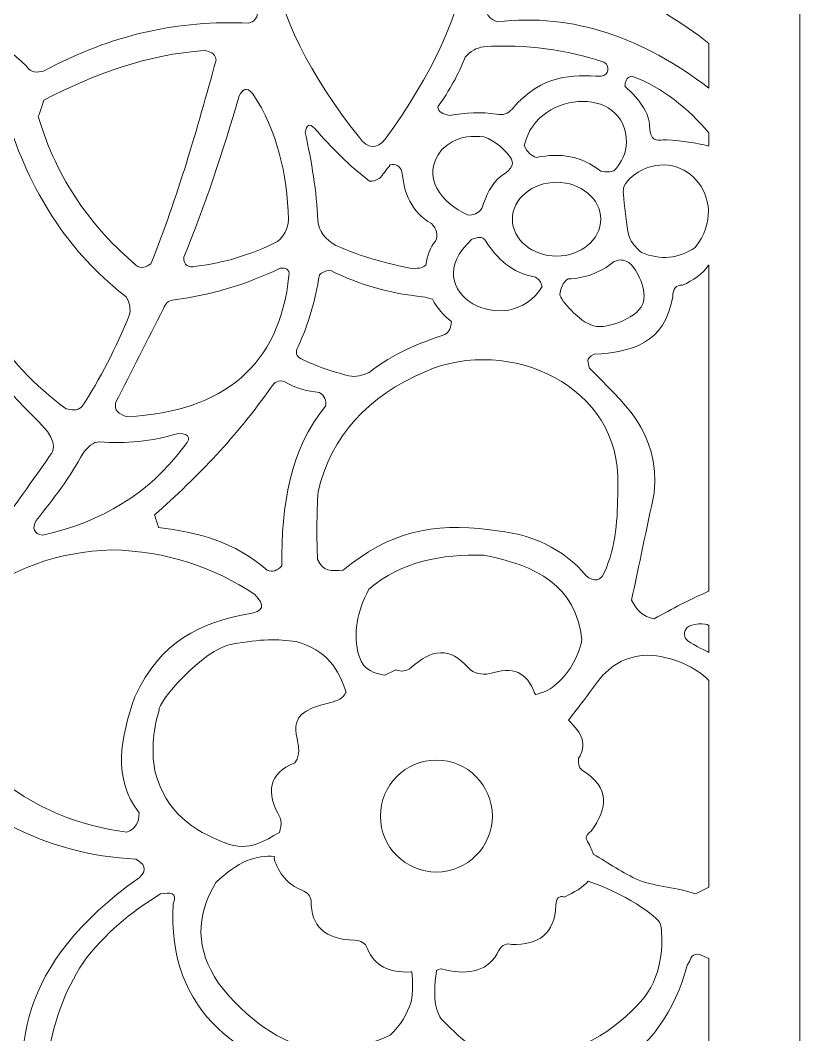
# Model space of a CAD drawing. Header units: centimetres. Extents: x -9.3 to 5, y 1.2 to 13.9.
# Drawn here: x 1.871 to 4.963, y 6.947 to 10.972 of the extents above; entities that cross this region are included whole.
import ezdxf

# ---------------------------------------------------------------- set-up
doc = ezdxf.new("R2010")
doc.units = ezdxf.units.CM
doc.header["$MEASUREMENT"] = 0
doc.layers.add('layer 1', color=7, linetype='Continuous')

msp = doc.modelspace()

# ---------------------------------------------------------------- linework, layer by layer
at = {"layer": 'layer 1', "color": 250, "lineweight": 9}
for points, knots in [([(-1.87521, 13.9212), (-1.87521, 13.9212), (4.96288, 13.9212), (4.96288, 13.9212), (4.96288, 13.9212), (4.96288, 13.9212), (4.96288, 1.18342), (4.96288, 1.18342), (4.96288, 1.18342), (4.96288, 1.18342), (-1.87521, 1.18342), (-1.87521, 1.18342), (-1.87521, 1.18342), (-1.87521, 1.18342), (-1.87521, 13.9212), (-1.87521, 13.9212)], [0, 0, 0, 0, 0.2, 0.2, 0.2, 0.2, 0.4, 0.4, 0.4, 0.4, 0.6, 0.6, 0.6, 0.6, 1, 1, 1, 1]), ([(3.00515, 11.826), (3.01959, 11.8405), (3.03563, 11.85286), (3.06299, 11.85014), (3.06299, 11.85014), (3.0994, 11.83186), (3.13686, 11.81525), (3.18189, 11.8099), (3.18189, 11.8099), (3.18993, 11.79703), (3.19796, 11.78416), (3.20599, 11.77128), (3.20599, 11.77128), (3.22152, 11.60656), (3.23705, 11.44184), (3.25258, 11.27711), (3.25258, 11.27711), (3.27559, 11.24867), (3.30077, 11.24813), (3.3281, 11.2755), (3.3281, 11.2755), (3.31578, 11.45524), (3.30346, 11.63498), (3.29115, 11.81473), (3.29115, 11.81473), (3.28096, 11.84208), (3.28578, 11.86301), (3.30561, 11.87751), (3.30561, 11.87751), (3.33935, 11.89843), (3.32862, 11.89145), (3.35381, 11.92097), (3.35381, 11.92097), (3.36611, 11.92956), (3.37842, 11.92955), (3.39076, 11.92097), (3.39076, 11.92097), (3.79568, 11.45683), (3.68295, 11.00747), (3.31865, 10.49963), (3.31865, 10.49963), (3.28436, 10.45886), (3.25007, 10.46102), (3.21581, 10.50606), (3.21581, 10.50606), (2.81993, 11.00613), (2.74973, 11.44613), (3.00515, 11.826)], [0, 0, 0, 0, 0.0769231, 0.0769231, 0.0769231, 0.0769231, 0.1538462, 0.1538462, 0.1538462, 0.1538462, 0.2307692, 0.2307692, 0.2307692, 0.2307692, 0.3076923, 0.3076923, 0.3076923, 0.3076923, 0.3846154, 0.3846154, 0.3846154, 0.3846154, 0.4615385, 0.4615385, 0.4615385, 0.4615385, 0.5384615, 0.5384615, 0.5384615, 0.5384615, 0.6153846, 0.6153846, 0.6153846, 0.6153846, 0.6923077, 0.6923077, 0.6923077, 0.6923077, 0.7692308, 0.7692308, 0.7692308, 0.7692308, 0.8461538, 0.8461538, 0.8461538, 0.8461538, 1, 1, 1, 1]), ([(2.71177, 11.58455), (2.74496, 11.59422), (2.76317, 11.58456), (2.7664, 11.55557), (2.7664, 11.55557), (2.71498, 11.37203), (2.72567, 11.18652), (2.81139, 10.99863), (2.81139, 10.99863), (2.81031, 10.97931), (2.79852, 10.96644), (2.77604, 10.96), (2.77604, 10.96), (2.50297, 10.97363), (2.23186, 10.91528), (1.96304, 10.77006), (1.96304, 10.77006), (1.93734, 10.76358), (1.9127, 10.7614), (1.89556, 10.78937), (1.89556, 10.78937), (1.67121, 11.00565), (1.39482, 11.08517), (1.10183, 11.12097), (1.10183, 11.12097), (1.08251, 11.12847), (1.06643, 11.13919), (1.07291, 11.17248), (1.07291, 11.17248), (1.11415, 11.2095), (1.15539, 11.24652), (1.19663, 11.28354), (1.19663, 11.28354), (1.21806, 11.29272), (1.23844, 11.29814), (1.25125, 11.2771), (1.25125, 11.2771), (1.33825, 11.18238), (1.47419, 11.13368), (1.68618, 11.14942), (1.68618, 11.14942), (1.90531, 11.1657), (2.33109, 11.19201), (2.71177, 11.58455)], [0, 0, 0, 0, 0.0833333, 0.0833333, 0.0833333, 0.0833333, 0.1666667, 0.1666667, 0.1666667, 0.1666667, 0.25, 0.25, 0.25, 0.25, 0.3333333, 0.3333333, 0.3333333, 0.3333333, 0.4166667, 0.4166667, 0.4166667, 0.4166667, 0.5, 0.5, 0.5, 0.5, 0.5833333, 0.5833333, 0.5833333, 0.5833333, 0.6666667, 0.6666667, 0.6666667, 0.6666667, 0.75, 0.75, 0.75, 0.75, 0.8333333, 0.8333333, 0.8333333, 0.8333333, 1, 1, 1, 1]), ([(3.77221, 11.20306), (3.78453, 11.22451), (3.79898, 11.23524), (3.81559, 11.23525), (3.81559, 11.23525), (4.12481, 11.1655), (4.38854, 11.04843), (4.6029, 10.87984), (4.6029, 10.87984), (4.6029, 10.87984), (4.6029, 10.70255), (4.6029, 10.70255), (4.6029, 10.70255), (4.34343, 10.89899), (4.06636, 11.00245), (3.76257, 10.96482), (3.76257, 10.96482), (3.74184, 10.97681), (3.71769, 10.98532), (3.71919, 11.01955), (3.71919, 11.01955), (3.74761, 11.07802), (3.76099, 11.14027), (3.77221, 11.20306)], [0, 0, 0, 0, 0.1428571, 0.1428571, 0.1428571, 0.1428571, 0.2857143, 0.2857143, 0.2857143, 0.2857143, 0.4285714, 0.4285714, 0.4285714, 0.4285714, 0.5714286, 0.5714286, 0.5714286, 0.5714286, 0.7142857, 0.7142857, 0.7142857, 0.7142857, 1, 1, 1, 1]), ([(3.63564, 10.82478), (3.65653, 10.84839), (3.68063, 10.86233), (3.70795, 10.86663), (3.70795, 10.86663), (3.87979, 10.87815), (4.03764, 10.85399), (4.18595, 10.80546), (4.18595, 10.80546), (4.21271, 10.78898), (4.20549, 10.75249), (4.1747, 10.74993), (4.1747, 10.74993), (4.05986, 10.75232), (3.94558, 10.76388), (3.82202, 10.61955), (3.82202, 10.61955), (3.80648, 10.60076), (3.78558, 10.59378), (3.75937, 10.59862), (3.75937, 10.59862), (3.70096, 10.60944), (3.63783, 10.60448), (3.57299, 10.59379), (3.57299, 10.59379), (3.54722, 10.5992), (3.52723, 10.60799), (3.52719, 10.6284), (3.52719, 10.6284), (3.57315, 10.69169), (3.60901, 10.75723), (3.63564, 10.82478)], [0, 0, 0, 0, 0.1111111, 0.1111111, 0.1111111, 0.1111111, 0.2222222, 0.2222222, 0.2222222, 0.2222222, 0.3333333, 0.3333333, 0.3333333, 0.3333333, 0.4444444, 0.4444444, 0.4444444, 0.4444444, 0.5555556, 0.5555556, 0.5555556, 0.5555556, 0.6666667, 0.6666667, 0.6666667, 0.6666667, 0.7777778, 0.7777778, 0.7777778, 0.7777778, 1, 1, 1, 1]), ([(1.94215, 10.58977), (1.94965, 10.61122), (1.95715, 10.63269), (1.96465, 10.65415), (1.96465, 10.65415), (2.16686, 10.76169), (2.37726, 10.83472), (2.60091, 10.85214), (2.60091, 10.85214), (2.6219, 10.84678), (2.64398, 10.84292), (2.64751, 10.81351), (2.64751, 10.81351), (2.57234, 10.53939), (2.49412, 10.26663), (2.38882, 10.00545), (2.38882, 10.00545), (2.37061, 9.99253), (2.35186, 9.98339), (2.32937, 10.00062), (2.32937, 10.00062), (2.15563, 10.1484), (2.01732, 10.33472), (1.94215, 10.58977)], [0, 0, 0, 0, 0.1428571, 0.1428571, 0.1428571, 0.1428571, 0.2857143, 0.2857143, 0.2857143, 0.2857143, 0.4285714, 0.4285714, 0.4285714, 0.4285714, 0.5714286, 0.5714286, 0.5714286, 0.5714286, 0.7142857, 0.7142857, 0.7142857, 0.7142857, 1, 1, 1, 1]), ([(4.2695, 10.70888), (4.27055, 10.72821), (4.27426, 10.74567), (4.29682, 10.74993), (4.29682, 10.74993), (4.42269, 10.70465), (4.51822, 10.62172), (4.6029, 10.52529), (4.6029, 10.52529), (4.6029, 10.52529), (4.6029, 10.47167), (4.6029, 10.47167), (4.6029, 10.47167), (4.58054, 10.48182), (4.44617, 10.50015), (4.42133, 10.49721), (4.42133, 10.49721), (4.39412, 10.49399), (4.36972, 10.48878), (4.36671, 10.55839), (4.36671, 10.55839), (4.3637, 10.628), (4.2782, 10.70318), (4.2695, 10.70888)], [0, 0, 0, 0, 0.1428571, 0.1428571, 0.1428571, 0.1428571, 0.2857143, 0.2857143, 0.2857143, 0.2857143, 0.4285714, 0.4285714, 0.4285714, 0.4285714, 0.5714286, 0.5714286, 0.5714286, 0.5714286, 0.7142857, 0.7142857, 0.7142857, 0.7142857, 1, 1, 1, 1]), ([(2.51897, 10.0312), (2.51897, 10.00009), (2.5361, 9.9883), (2.57039, 9.9958), (2.57039, 9.9958), (2.67957, 10.00982), (2.78682, 10.04133), (2.89173, 10.09399), (2.89173, 10.09399), (2.91689, 10.11439), (2.93135, 10.14336), (2.93511, 10.18091), (2.93511, 10.18091), (2.92945, 10.36504), (2.88934, 10.53438), (2.79372, 10.6799), (2.79372, 10.6799), (2.76785, 10.71037), (2.75206, 10.6972), (2.73909, 10.67186), (2.73909, 10.67186), (2.67442, 10.45307), (2.60506, 10.23708), (2.51897, 10.0312)], [0, 0, 0, 0, 0.1428571, 0.1428571, 0.1428571, 0.1428571, 0.2857143, 0.2857143, 0.2857143, 0.2857143, 0.4285714, 0.4285714, 0.4285714, 0.4285714, 0.5714286, 0.5714286, 0.5714286, 0.5714286, 0.7142857, 0.7142857, 0.7142857, 0.7142857, 1, 1, 1, 1]), ([(3.91843, 10.42719), (3.89914, 10.43519), (3.88094, 10.44589), (3.87023, 10.47548), (3.87023, 10.47548), (3.92189, 10.7056), (4.30256, 10.71473), (4.27352, 10.4626), (4.27352, 10.4626), (4.26602, 10.42881), (4.24995, 10.3993), (4.22531, 10.37407), (4.22531, 10.37407), (4.21247, 10.36924), (4.19533, 10.36871), (4.1739, 10.37246), (4.1739, 10.37246), (4.09782, 10.43403), (4.0116, 10.44718), (3.91843, 10.42719)], [0, 0, 0, 0, 0.1666667, 0.1666667, 0.1666667, 0.1666667, 0.3333333, 0.3333333, 0.3333333, 0.3333333, 0.5, 0.5, 0.5, 0.5, 0.6666667, 0.6666667, 0.6666667, 0.6666667, 1, 1, 1, 1]), ([(1.76654, 10.54147), (1.78996, 10.55248), (1.81271, 10.55409), (1.83402, 10.53503), (1.83402, 10.53503), (1.93603, 10.23753), (2.09403, 10.02667), (2.29033, 9.87507), (2.29033, 9.87507), (2.30532, 9.85041), (2.30959, 9.82572), (2.30319, 9.80103), (2.30319, 9.80103), (2.24903, 9.67254), (2.18916, 9.54859), (2.11359, 9.43724), (2.11359, 9.43724), (2.09591, 9.42165), (2.0745, 9.42488), (2.05253, 9.4308), (2.05253, 9.4308), (1.80159, 9.61057), (1.63719, 9.88207), (1.53195, 10.21633), (1.53195, 10.21633), (1.52888, 10.25673), (1.53613, 10.28973), (1.54802, 10.31934), (1.54802, 10.31934), (1.61404, 10.40709), (1.68769, 10.47951), (1.76654, 10.54147)], [0, 0, 0, 0, 0.1111111, 0.1111111, 0.1111111, 0.1111111, 0.2222222, 0.2222222, 0.2222222, 0.2222222, 0.3333333, 0.3333333, 0.3333333, 0.3333333, 0.4444444, 0.4444444, 0.4444444, 0.4444444, 0.5555556, 0.5555556, 0.5555556, 0.5555556, 0.6666667, 0.6666667, 0.6666667, 0.6666667, 0.7777778, 0.7777778, 0.7777778, 0.7777778, 1, 1, 1, 1]), ([(3.00099, 10.52699), (3.00687, 10.5581), (3.01918, 10.56346), (3.03794, 10.54309), (3.03794, 10.54309), (3.10533, 10.4661), (3.17615, 10.3937), (3.25645, 10.33383), (3.25645, 10.33383), (3.27091, 10.33222), (3.28536, 10.33706), (3.29983, 10.34832), (3.29983, 10.34832), (3.31268, 10.36495), (3.32554, 10.38159), (3.3384, 10.39822), (3.3384, 10.39822), (3.36034, 10.40414), (3.37586, 10.39501), (3.38499, 10.37085), (3.38499, 10.37085), (3.39333, 10.28587), (3.42103, 10.21116), (3.50228, 10.16481), (3.50228, 10.16481), (3.52262, 10.14388), (3.52797, 10.12082), (3.51835, 10.09559), (3.51835, 10.09559), (3.49583, 10.07121), (3.48512, 10.03794), (3.4798, 10.00062), (3.4798, 10.00062), (3.47125, 9.99043), (3.45143, 9.98775), (3.42999, 9.98614), (3.42999, 9.98614), (3.32769, 10.00586), (3.22538, 10.03242), (3.12309, 10.07789), (3.12309, 10.07789), (3.0797, 10.10203), (3.05559, 10.13476), (3.0508, 10.17607), (3.0508, 10.17607), (3.04693, 10.29306), (3.02629, 10.41003), (3.00099, 10.52699)], [0, 0, 0, 0, 0.0769231, 0.0769231, 0.0769231, 0.0769231, 0.1538462, 0.1538462, 0.1538462, 0.1538462, 0.2307692, 0.2307692, 0.2307692, 0.2307692, 0.3076923, 0.3076923, 0.3076923, 0.3076923, 0.3846154, 0.3846154, 0.3846154, 0.3846154, 0.4615385, 0.4615385, 0.4615385, 0.4615385, 0.5384615, 0.5384615, 0.5384615, 0.5384615, 0.6153846, 0.6153846, 0.6153846, 0.6153846, 0.6923077, 0.6923077, 0.6923077, 0.6923077, 0.7692308, 0.7692308, 0.7692308, 0.7692308, 0.8461538, 0.8461538, 0.8461538, 0.8461538, 1, 1, 1, 1]), ([(3.54326, 10.45859), (3.59788, 10.51292), (3.6509, 10.51177), (3.69349, 10.51089), (3.69349, 10.51089), (3.73608, 10.51002), (3.78693, 10.46448), (3.81479, 10.42881), (3.81479, 10.42881), (3.8302, 10.40735), (3.82644, 10.38107), (3.78106, 10.35636), (3.78106, 10.35636), (3.73558, 10.31883), (3.7199, 10.27912), (3.70232, 10.22437), (3.70232, 10.22437), (3.68612, 10.20601), (3.66792, 10.19503), (3.64528, 10.20022), (3.64528, 10.20022), (3.54405, 10.24419), (3.45496, 10.3507), (3.54326, 10.45859)], [0, 0, 0, 0, 0.1428571, 0.1428571, 0.1428571, 0.1428571, 0.2857143, 0.2857143, 0.2857143, 0.2857143, 0.4285714, 0.4285714, 0.4285714, 0.4285714, 0.5714286, 0.5714286, 0.5714286, 0.5714286, 0.7142857, 0.7142857, 0.7142857, 0.7142857, 1, 1, 1, 1]), ([(4.26308, 10.28795), (4.26308, 10.29761), (4.25974, 10.32426), (4.30485, 10.35716), (4.30485, 10.35716), (4.48831, 10.49101), (4.70076, 10.26701), (4.54827, 10.07065), (4.54827, 10.07065), (4.48158, 10.02613), (4.4106, 10.01916), (4.33537, 10.04973), (4.33537, 10.04973), (4.31788, 10.06439), (4.30275, 10.08257), (4.28959, 10.10365), (4.28959, 10.10365), (4.27643, 10.12473), (4.26308, 10.28876), (4.26308, 10.28795)], [0, 0, 0, 0, 0.1666667, 0.1666667, 0.1666667, 0.1666667, 0.3333333, 0.3333333, 0.3333333, 0.3333333, 0.5, 0.5, 0.5, 0.5, 0.6666667, 0.6666667, 0.6666667, 0.6666667, 1, 1, 1, 1]), ([(3.99829, 10.03603), (4.095, 10.03603), (4.17343, 10.10163), (4.17343, 10.1825), (4.17343, 10.1825), (4.17343, 10.2634), (4.095, 10.329), (3.99829, 10.329), (3.99829, 10.329), (3.9016, 10.329), (3.82316, 10.2634), (3.82316, 10.1825), (3.82316, 10.1825), (3.82316, 10.10163), (3.9016, 10.03603), (3.99829, 10.03603)], [0, 0, 0, 0, 0.2, 0.2, 0.2, 0.2, 0.4, 0.4, 0.4, 0.4, 0.6, 0.6, 0.6, 0.6, 1, 1, 1, 1]), ([(3.66135, 10.10203), (3.68331, 10.11123), (3.70421, 10.1166), (3.71759, 10.09559), (3.71759, 10.09559), (3.76176, 10.02609), (3.81959, 9.97029), (3.91521, 9.95234), (3.91521, 9.95234), (3.92805, 9.9443), (3.93662, 9.93198), (3.94092, 9.91532), (3.94092, 9.91532), (3.80813, 9.69557), (3.43259, 9.89162), (3.66135, 10.10203)], [0, 0, 0, 0, 0.2, 0.2, 0.2, 0.2, 0.4, 0.4, 0.4, 0.4, 0.6, 0.6, 0.6, 0.6, 1, 1, 1, 1]), ([(4.04376, 9.9459), (4.02414, 9.93392), (4.01186, 9.9019), (4.01162, 9.88312), (4.01162, 9.88312), (4.01139, 9.86435), (4.08885, 9.77423), (4.14498, 9.75918), (4.14498, 9.75918), (4.20112, 9.74414), (4.33076, 9.79587), (4.34341, 9.85495), (4.34341, 9.85495), (4.35606, 9.91403), (4.30723, 9.99826), (4.28476, 10.01029), (4.28476, 10.01029), (4.2623, 10.02231), (4.25182, 10.02396), (4.22692, 10.01511), (4.22692, 10.01511), (4.17041, 9.96809), (4.10882, 9.94784), (4.04376, 9.9459)], [0, 0, 0, 0, 0.1428571, 0.1428571, 0.1428571, 0.1428571, 0.2857143, 0.2857143, 0.2857143, 0.2857143, 0.4285714, 0.4285714, 0.4285714, 0.4285714, 0.5714286, 0.5714286, 0.5714286, 0.5714286, 0.7142857, 0.7142857, 0.7142857, 0.7142857, 1, 1, 1, 1]), ([(1.39908, 9.56119), (1.48007, 9.40491), (1.62401, 9.16037), (1.62401, 9.16037), (1.62401, 9.16037), (1.62401, 9.16037), (1.70436, 9.01712), (1.70436, 9.01712), (1.70436, 9.01712), (1.70436, 9.01712), (1.75578, 8.92216), (1.81201, 8.9978), (1.81201, 8.9978), (1.86824, 9.07345), (1.99517, 9.25374), (1.99517, 9.25374), (1.99517, 9.25374), (1.99517, 9.25374), (2.0257, 9.29399), (1.95661, 9.36481), (1.95661, 9.36481), (1.88753, 9.43563), (1.69953, 9.62558), (1.62241, 9.74308), (1.62241, 9.74308), (1.54529, 9.86058), (1.50673, 9.91371), (1.49066, 9.95556), (1.49066, 9.95556), (1.4746, 9.9974), (1.45852, 10.01993), (1.4312, 10.01672), (1.4312, 10.01672), (1.32557, 10.00431), (1.37542, 9.60684), (1.39908, 9.56119)], [0, 0, 0, 0, 0.1, 0.1, 0.1, 0.1, 0.2, 0.2, 0.2, 0.2, 0.3, 0.3, 0.3, 0.3, 0.4, 0.4, 0.4, 0.4, 0.5, 0.5, 0.5, 0.5, 0.6, 0.6, 0.6, 0.6, 0.7, 0.7, 0.7, 0.7, 0.8, 0.8, 0.8, 0.8, 1, 1, 1, 1]), ([(2.43863, 9.8284), (2.44664, 9.84613), (2.45679, 9.86168), (2.48201, 9.86219), (2.48201, 9.86219), (2.62386, 9.88116), (2.76378, 9.92153), (2.90137, 9.98775), (2.90137, 9.98775), (2.9248, 9.9917), (2.93897, 9.98485), (2.93671, 9.95878), (2.93671, 9.95878), (2.89923, 9.60207), (2.68012, 9.42057), (2.29563, 9.39861), (2.29563, 9.39861), (2.25868, 9.40827), (2.24316, 9.42651), (2.24904, 9.45333), (2.24904, 9.45333), (2.31225, 9.57836), (2.37544, 9.70338), (2.43863, 9.8284)], [0, 0, 0, 0, 0.1428571, 0.1428571, 0.1428571, 0.1428571, 0.2857143, 0.2857143, 0.2857143, 0.2857143, 0.4285714, 0.4285714, 0.4285714, 0.4285714, 0.5714286, 0.5714286, 0.5714286, 0.5714286, 0.7142857, 0.7142857, 0.7142857, 0.7142857, 1, 1, 1, 1]), ([(4.12844, 9.59176), (4.12455, 9.61117), (4.11043, 9.63166), (4.14772, 9.64649), (4.14772, 9.64649), (4.29821, 9.65655), (4.42623, 9.68766), (4.45943, 9.87507), (4.45943, 9.87507), (4.45942, 9.90725), (4.47226, 9.92226), (4.49799, 9.92014), (4.49799, 9.92014), (4.53872, 9.94049), (4.57728, 9.96299), (4.60082, 10.00062), (4.60082, 10.00062), (4.60082, 10.00062), (4.6029, 9.99944), (4.6029, 9.99944), (4.6029, 9.99944), (4.6029, 9.99944), (4.6029, 8.70814), (4.6029, 8.70814), (4.6029, 8.70814), (4.6029, 8.70814), (4.60082, 8.70644), (4.60082, 8.70644), (4.60082, 8.70644), (4.52904, 8.67424), (4.45727, 8.63775), (4.38552, 8.59699), (4.38552, 8.59699), (4.34105, 8.60479), (4.31426, 8.63322), (4.29554, 8.67103), (4.29554, 8.67103), (4.32553, 8.81269), (4.35552, 8.95434), (4.38552, 9.09599), (4.38552, 9.09599), (4.4085, 9.34452), (4.25665, 9.4591), (4.12844, 9.59176)], [0, 0, 0, 0, 0.0833333, 0.0833333, 0.0833333, 0.0833333, 0.1666667, 0.1666667, 0.1666667, 0.1666667, 0.25, 0.25, 0.25, 0.25, 0.3333333, 0.3333333, 0.3333333, 0.3333333, 0.4166667, 0.4166667, 0.4166667, 0.4166667, 0.5, 0.5, 0.5, 0.5, 0.5833333, 0.5833333, 0.5833333, 0.5833333, 0.6666667, 0.6666667, 0.6666667, 0.6666667, 0.75, 0.75, 0.75, 0.75, 0.8333333, 0.8333333, 0.8333333, 0.8333333, 1, 1, 1, 1]), ([(3.05722, 9.96199), (3.0674, 9.97217), (3.08187, 9.97808), (3.10061, 9.9797), (3.10061, 9.9797), (3.21828, 9.92049), (3.34066, 9.88709), (3.46694, 9.87507), (3.46694, 9.87507), (3.47978, 9.87186), (3.49264, 9.86864), (3.5055, 9.86542), (3.5055, 9.86542), (3.52425, 9.82948), (3.54942, 9.79997), (3.58102, 9.77688), (3.58102, 9.77688), (3.5789, 9.75487), (3.57464, 9.73448), (3.55531, 9.72537), (3.55531, 9.72537), (3.45366, 9.68984), (3.35214, 9.65296), (3.25485, 9.57406), (3.25485, 9.57406), (3.22805, 9.5633), (3.20126, 9.55472), (3.17451, 9.56119), (3.17451, 9.56119), (3.10727, 9.57768), (3.04358, 9.59943), (2.98492, 9.6288), (2.98492, 9.6288), (2.96405, 9.63847), (2.96031, 9.65456), (2.97368, 9.67708), (2.97368, 9.67708), (3.01359, 9.76804), (3.04304, 9.86249), (3.05722, 9.96199)], [0, 0, 0, 0, 0.0909091, 0.0909091, 0.0909091, 0.0909091, 0.1818182, 0.1818182, 0.1818182, 0.1818182, 0.2727273, 0.2727273, 0.2727273, 0.2727273, 0.3636364, 0.3636364, 0.3636364, 0.3636364, 0.4545455, 0.4545455, 0.4545455, 0.4545455, 0.5454545, 0.5454545, 0.5454545, 0.5454545, 0.6363636, 0.6363636, 0.6363636, 0.6363636, 0.7272727, 0.7272727, 0.7272727, 0.7272727, 0.8181818, 0.8181818, 0.8181818, 0.8181818, 1, 1, 1, 1]), ([(3.05032, 8.832), (3.07273, 8.78361), (3.10328, 8.78687), (3.15155, 8.79015), (3.15155, 8.79015), (3.32936, 8.93866), (3.50929, 8.98289), (3.73318, 8.94951), (3.73318, 8.94951), (3.89785, 8.93796), (4.02801, 8.87359), (4.11559, 8.76761), (4.11559, 8.76761), (4.1456, 8.74602), (4.17453, 8.73522), (4.19592, 8.79981), (4.19592, 8.79981), (4.2393, 8.90926), (4.24078, 9.01871), (4.24092, 9.12818), (4.24092, 9.12818), (4.25679, 9.52192), (3.80886, 9.72224), (3.47932, 9.57889), (3.47932, 9.57889), (3.24653, 9.48038), (3.10476, 9.32108), (3.05193, 9.10242), (3.05193, 9.10242), (3.04657, 9.01443), (3.04603, 8.91033), (3.05032, 8.832)], [0, 0, 0, 0, 0.1111111, 0.1111111, 0.1111111, 0.1111111, 0.2222222, 0.2222222, 0.2222222, 0.2222222, 0.3333333, 0.3333333, 0.3333333, 0.3333333, 0.4444444, 0.4444444, 0.4444444, 0.4444444, 0.5555556, 0.5555556, 0.5555556, 0.5555556, 0.6666667, 0.6666667, 0.6666667, 0.6666667, 0.7777778, 0.7777778, 0.7777778, 0.7777778, 1, 1, 1, 1]), ([(2.41935, 8.95917), (2.414, 8.97579), (2.40864, 8.99243), (2.40328, 9.00907), (2.40328, 9.00907), (2.5747, 9.16086), (2.73315, 9.32564), (2.86602, 9.51611), (2.86602, 9.51611), (2.87899, 9.5353), (2.89478, 9.5479), (2.92065, 9.53704), (2.92065, 9.53704), (2.96375, 9.511), (3.0098, 9.49974), (3.05722, 9.49519), (3.05722, 9.49519), (3.0781, 9.48122), (3.08612, 9.46297), (3.08132, 9.44046), (3.08132, 9.44046), (2.94054, 9.26985), (2.90702, 9.04716), (2.9078, 8.80785), (2.9078, 8.80785), (2.89038, 8.78882), (2.87163, 8.77916), (2.84995, 8.79015), (2.84995, 8.79015), (2.72169, 8.90264), (2.57333, 8.94125), (2.41935, 8.95917)], [0, 0, 0, 0, 0.1111111, 0.1111111, 0.1111111, 0.1111111, 0.2222222, 0.2222222, 0.2222222, 0.2222222, 0.3333333, 0.3333333, 0.3333333, 0.3333333, 0.4444444, 0.4444444, 0.4444444, 0.4444444, 0.5555556, 0.5555556, 0.5555556, 0.5555556, 0.6666667, 0.6666667, 0.6666667, 0.6666667, 0.7777778, 0.7777778, 0.7777778, 0.7777778, 1, 1, 1, 1]), ([(1.93331, 8.98734), (2.003, 9.07302), (2.06927, 9.16022), (2.11969, 9.25454), (2.11969, 9.25454), (2.13899, 9.27878), (2.15898, 9.30041), (2.18477, 9.29881), (2.18477, 9.29881), (2.28865, 9.29064), (2.39255, 9.29999), (2.49647, 9.33261), (2.49647, 9.33261), (2.55039, 9.33154), (2.54805, 9.30845), (2.51415, 9.27305), (2.51415, 9.27305), (2.38097, 9.09538), (2.19498, 8.98171), (1.95902, 8.92858), (1.95902, 8.92858), (1.92472, 8.93531), (1.91616, 8.95491), (1.93331, 8.98734)], [0, 0, 0, 0, 0.1428571, 0.1428571, 0.1428571, 0.1428571, 0.2857143, 0.2857143, 0.2857143, 0.2857143, 0.4285714, 0.4285714, 0.4285714, 0.4285714, 0.5714286, 0.5714286, 0.5714286, 0.5714286, 0.7142857, 0.7142857, 0.7142857, 0.7142857, 1, 1, 1, 1]), ([(1.58016, 8.2654), (1.57694, 8.28793), (1.48378, 8.51007), (1.65728, 8.65494), (1.65728, 8.65494), (1.83077, 8.79981), (2.02465, 8.86312), (2.23248, 8.87063), (2.23248, 8.87063), (2.45392, 8.86634), (2.63976, 8.80087), (2.80127, 8.69357), (2.80127, 8.69357), (2.84412, 8.65062), (2.83555, 8.62486), (2.77557, 8.6163), (2.77557, 8.6163), (2.59074, 8.58366), (2.42468, 8.50965), (2.32567, 8.28793), (2.32567, 8.28793), (2.26727, 8.12441), (2.23693, 7.96533), (2.34174, 7.82757), (2.34174, 7.82757), (2.3428, 7.78894), (2.32673, 7.76319), (2.29355, 7.75029), (2.29355, 7.75029), (2.11251, 7.77644), (1.93146, 7.8368), (1.75047, 7.99175), (1.75047, 7.99175), (1.69368, 8.05723), (1.63691, 8.14846), (1.58016, 8.2654)], [0, 0, 0, 0, 0.1, 0.1, 0.1, 0.1, 0.2, 0.2, 0.2, 0.2, 0.3, 0.3, 0.3, 0.3, 0.4, 0.4, 0.4, 0.4, 0.5, 0.5, 0.5, 0.5, 0.6, 0.6, 0.6, 0.6, 0.7, 0.7, 0.7, 0.7, 0.8, 0.8, 0.8, 0.8, 1, 1, 1, 1]), ([(3.31739, 8.37426), (3.27989, 8.37879), (3.23176, 8.39163), (3.21468, 8.4489), (3.21468, 8.4489), (3.18827, 8.53741), (3.20683, 8.62593), (3.25325, 8.71449), (3.25325, 8.71449), (3.38551, 8.8266), (3.54298, 8.85355), (3.70956, 8.84971), (3.70956, 8.84971), (3.91551, 8.81048), (4.07679, 8.72862), (4.09838, 8.51329), (4.09838, 8.51329), (4.08285, 8.43922), (4.04589, 8.37805), (3.98752, 8.32978), (3.98752, 8.32978), (3.96939, 8.31479), (3.9433, 8.30428), (3.91571, 8.29704), (3.91571, 8.29704), (3.91571, 8.29704), (3.9104, 8.30242), (3.9104, 8.30242), (3.9104, 8.30242), (3.88254, 8.38504), (3.82363, 8.4108), (3.73366, 8.37968), (3.73366, 8.37968), (3.69923, 8.3741), (3.67005, 8.37987), (3.6485, 8.40222), (3.6485, 8.40222), (3.57638, 8.4871), (3.50048, 8.47771), (3.42195, 8.40383), (3.42195, 8.40383), (3.40272, 8.38863), (3.38225, 8.38683), (3.3609, 8.39417), (3.3609, 8.39417), (3.3609, 8.39417), (3.31739, 8.37426), (3.31739, 8.37426)], [0, 0, 0, 0, 0.0769231, 0.0769231, 0.0769231, 0.0769231, 0.1538462, 0.1538462, 0.1538462, 0.1538462, 0.2307692, 0.2307692, 0.2307692, 0.2307692, 0.3076923, 0.3076923, 0.3076923, 0.3076923, 0.3846154, 0.3846154, 0.3846154, 0.3846154, 0.4615385, 0.4615385, 0.4615385, 0.4615385, 0.5384615, 0.5384615, 0.5384615, 0.5384615, 0.6153846, 0.6153846, 0.6153846, 0.6153846, 0.6923077, 0.6923077, 0.6923077, 0.6923077, 0.7692308, 0.7692308, 0.7692308, 0.7692308, 0.8461538, 0.8461538, 0.8461538, 0.8461538, 1, 1, 1, 1]), ([(4.5168, 8.56272), (4.53162, 8.57869), (4.59081, 8.58207), (4.6029, 8.57026), (4.6029, 8.57026), (4.6029, 8.57026), (4.6029, 8.463), (4.6029, 8.463), (4.6029, 8.463), (4.59381, 8.46745), (4.54709, 8.49171), (4.52057, 8.5081), (4.52057, 8.5081), (4.50196, 8.51962), (4.50138, 8.54962), (4.5168, 8.56272)], [0, 0, 0, 0, 0.2, 0.2, 0.2, 0.2, 0.4, 0.4, 0.4, 0.4, 0.6, 0.6, 0.6, 0.6, 1, 1, 1, 1]), ([(2.42208, 8.23643), (2.41011, 8.25847), (2.59444, 8.47737), (2.71129, 8.49718), (2.71129, 8.49718), (2.82814, 8.517), (2.88989, 8.51771), (2.96517, 8.50685), (2.96517, 8.50685), (3.08439, 8.47414), (3.13645, 8.3973), (3.16297, 8.30375), (3.16297, 8.30375), (3.16297, 8.30375), (3.16006, 8.30242), (3.16006, 8.30242), (3.16006, 8.30242), (3.15206, 8.28252), (3.12948, 8.2724), (3.10221, 8.2654), (3.10221, 8.2654), (2.86095, 8.21412), (3.02216, 8.10385), (2.95921, 8.02556), (2.95921, 8.02556), (2.85613, 7.98559), (2.84246, 7.90751), (2.90217, 7.80744), (2.90217, 7.80744), (2.90674, 7.7934), (2.9054, 7.77783), (2.90137, 7.76157), (2.90137, 7.76157), (2.90137, 7.76157), (2.89885, 7.74932), (2.89885, 7.74932), (2.89885, 7.74932), (2.84148, 7.71959), (2.78231, 7.67017), (2.68238, 7.70845), (2.68238, 7.70845), (2.55714, 7.75641), (2.44972, 7.82885), (2.40602, 7.98853), (2.40602, 7.98853), (2.3913, 8.06312), (2.39398, 8.14468), (2.42208, 8.23643)], [0, 0, 0, 0, 0.0769231, 0.0769231, 0.0769231, 0.0769231, 0.1538462, 0.1538462, 0.1538462, 0.1538462, 0.2307692, 0.2307692, 0.2307692, 0.2307692, 0.3076923, 0.3076923, 0.3076923, 0.3076923, 0.3846154, 0.3846154, 0.3846154, 0.3846154, 0.4615385, 0.4615385, 0.4615385, 0.4615385, 0.5384615, 0.5384615, 0.5384615, 0.5384615, 0.6153846, 0.6153846, 0.6153846, 0.6153846, 0.6923077, 0.6923077, 0.6923077, 0.6923077, 0.7692308, 0.7692308, 0.7692308, 0.7692308, 0.8461538, 0.8461538, 0.8461538, 0.8461538, 1, 1, 1, 1]), ([(4.04522, 8.19491), (4.07077, 8.22736), (4.11882, 8.29064), (4.16105, 8.34749), (4.16105, 8.34749), (4.21566, 8.42099), (4.28742, 8.45586), (4.37635, 8.45212), (4.37635, 8.45212), (4.47249, 8.44201), (4.54634, 8.40715), (4.6029, 8.35294), (4.6029, 8.35294), (4.6029, 8.35294), (4.6029, 7.53298), (4.6029, 7.53298), (4.6029, 7.53298), (4.6029, 7.53298), (4.54988, 7.50563), (4.54988, 7.50563), (4.54988, 7.50563), (4.47795, 7.53246), (4.39639, 7.53353), (4.32447, 7.56036), (4.32447, 7.56036), (4.26173, 7.58795), (4.20389, 7.62867), (4.14396, 7.66376), (4.14396, 7.66376), (4.13919, 7.67906), (4.13164, 7.69553), (4.12088, 7.71327), (4.12088, 7.71327), (4.1107, 7.72723), (4.11552, 7.74118), (4.13533, 7.75513), (4.13533, 7.75513), (4.2028, 7.84624), (4.2087, 7.92806), (4.10481, 7.99335), (4.10481, 7.99335), (4.08872, 8.00195), (4.0823, 8.01912), (4.08554, 8.04487), (4.08554, 8.04487), (4.11994, 8.09474), (4.10092, 8.14467), (4.04536, 8.19457), (4.04536, 8.19457), (4.04536, 8.19457), (4.04522, 8.19491), (4.04522, 8.19491)], [0, 0, 0, 0, 0.0714286, 0.0714286, 0.0714286, 0.0714286, 0.1428571, 0.1428571, 0.1428571, 0.1428571, 0.2142857, 0.2142857, 0.2142857, 0.2142857, 0.2857143, 0.2857143, 0.2857143, 0.2857143, 0.3571429, 0.3571429, 0.3571429, 0.3571429, 0.4285714, 0.4285714, 0.4285714, 0.4285714, 0.5, 0.5, 0.5, 0.5, 0.5714286, 0.5714286, 0.5714286, 0.5714286, 0.6428571, 0.6428571, 0.6428571, 0.6428571, 0.7142857, 0.7142857, 0.7142857, 0.7142857, 0.7857143, 0.7857143, 0.7857143, 0.7857143, 0.8571429, 0.8571429, 0.8571429, 0.8571429, 1, 1, 1, 1]), ([(3.52149, 7.59254), (3.64415, 7.59254), (3.74363, 7.69202), (3.74363, 7.81467), (3.74363, 7.81467), (3.74363, 7.93734), (3.64415, 8.03682), (3.52149, 8.03682), (3.52149, 8.03682), (3.39884, 8.03682), (3.29936, 7.93734), (3.29936, 7.81467), (3.29936, 7.81467), (3.29936, 7.69202), (3.39884, 7.59254), (3.52149, 7.59254)], [0, 0, 0, 0, 0.2, 0.2, 0.2, 0.2, 0.4, 0.4, 0.4, 0.4, 0.6, 0.6, 0.6, 0.6, 1, 1, 1, 1]), ([(0.79606, 6.92936), (0.76338, 6.9441), (0.77196, 6.96179), (0.79928, 6.98087), (0.79928, 6.98087), (1.17137, 7.15841), (1.51241, 7.38258), (1.74726, 7.7664), (1.74726, 7.7664), (1.76959, 7.78091), (1.78963, 7.80456), (1.82116, 7.78249), (1.82116, 7.78249), (1.98183, 7.69771), (2.15106, 7.65155), (2.32889, 7.64406), (2.32889, 7.64406), (2.35897, 7.62585), (2.38046, 7.60545), (2.34174, 7.57002), (2.34174, 7.57002), (1.85384, 7.22136), (1.83538, 6.87987), (1.91435, 6.53983), (1.91435, 6.53983), (1.90634, 6.48927), (1.87955, 6.49147), (1.85009, 6.50119), (1.85009, 6.50119), (1.47184, 6.81633), (1.13125, 6.89009), (0.79606, 6.92936)], [0, 0, 0, 0, 0.1111111, 0.1111111, 0.1111111, 0.1111111, 0.2222222, 0.2222222, 0.2222222, 0.2222222, 0.3333333, 0.3333333, 0.3333333, 0.3333333, 0.4444444, 0.4444444, 0.4444444, 0.4444444, 0.5555556, 0.5555556, 0.5555556, 0.5555556, 0.6666667, 0.6666667, 0.6666667, 0.6666667, 0.7777778, 0.7777778, 0.7777778, 0.7777778, 1, 1, 1, 1]), ([(2.87917, 7.65466), (2.80809, 7.66094), (2.732, 7.6347), (2.64703, 7.5507), (2.64703, 7.5507), (2.56455, 7.41765), (2.56777, 7.28458), (2.65667, 7.1515), (2.65667, 7.1515), (2.76833, 7.01014), (2.89742, 6.9141), (3.05193, 6.8843), (3.05193, 6.8843), (3.15635, 6.88189), (3.25061, 6.90497), (3.33792, 6.94547), (3.33792, 6.94547), (3.38022, 6.98464), (3.40485, 7.02972), (3.42148, 7.07746), (3.42148, 7.07746), (3.42908, 7.11721), (3.42811, 7.15695), (3.42371, 7.1967), (3.42371, 7.1967), (3.42371, 7.1967), (3.41953, 7.19657), (3.41953, 7.19657), (3.41953, 7.19657), (3.33331, 7.19149), (3.27599, 7.22182), (3.24762, 7.28752), (3.24762, 7.28752), (3.24039, 7.31233), (3.22136, 7.32092), (3.19701, 7.32212), (3.19701, 7.32212), (3.0796, 7.32513), (3.02386, 7.37869), (3.02429, 7.47826), (3.02429, 7.47826), (3.02187, 7.4976), (3.0098, 7.51155), (2.98813, 7.52012), (2.98813, 7.52012), (2.9324, 7.54317), (2.89659, 7.58617), (2.87727, 7.64568), (2.87727, 7.64568), (2.87727, 7.64568), (2.87917, 7.65466), (2.87917, 7.65466)], [0, 0, 0, 0, 0.0714286, 0.0714286, 0.0714286, 0.0714286, 0.1428571, 0.1428571, 0.1428571, 0.1428571, 0.2142857, 0.2142857, 0.2142857, 0.2142857, 0.2857143, 0.2857143, 0.2857143, 0.2857143, 0.3571429, 0.3571429, 0.3571429, 0.3571429, 0.4285714, 0.4285714, 0.4285714, 0.4285714, 0.5, 0.5, 0.5, 0.5, 0.5714286, 0.5714286, 0.5714286, 0.5714286, 0.6428571, 0.6428571, 0.6428571, 0.6428571, 0.7142857, 0.7142857, 0.7142857, 0.7142857, 0.7857143, 0.7857143, 0.7857143, 0.7857143, 0.8571429, 0.8571429, 0.8571429, 0.8571429, 1, 1, 1, 1]), ([(3.5224, 7.20228), (3.50929, 7.12177), (3.51128, 7.05419), (3.54037, 7.00985), (3.54037, 7.00985), (3.6424, 6.91168), (3.68473, 6.84836), (3.89387, 6.85532), (3.89387, 6.85532), (4.103, 6.86229), (4.26876, 7.00017), (4.34697, 7.09677), (4.34697, 7.09677), (4.42517, 7.19337), (4.4198, 7.34038), (4.41123, 7.38329), (4.41123, 7.38329), (4.40426, 7.41816), (4.25724, 7.51109), (4.12366, 7.55682), (4.12366, 7.55682), (4.10208, 7.53177), (4.06899, 7.5115), (4.0301, 7.49356), (4.0301, 7.49356), (4.00787, 7.49972), (3.99635, 7.48872), (3.99555, 7.46056), (3.99555, 7.46056), (3.99153, 7.34722), (3.92646, 7.30269), (3.81962, 7.30523), (3.81962, 7.30523), (3.80058, 7.3122), (3.78371, 7.30417), (3.769, 7.28108), (3.769, 7.28108), (3.72989, 7.20086), (3.65518, 7.18182), (3.55612, 7.20462), (3.55612, 7.20462), (3.54401, 7.21057), (3.53279, 7.20979), (3.5224, 7.20228)], [0, 0, 0, 0, 0.0833333, 0.0833333, 0.0833333, 0.0833333, 0.1666667, 0.1666667, 0.1666667, 0.1666667, 0.25, 0.25, 0.25, 0.25, 0.3333333, 0.3333333, 0.3333333, 0.3333333, 0.4166667, 0.4166667, 0.4166667, 0.4166667, 0.5, 0.5, 0.5, 0.5, 0.5833333, 0.5833333, 0.5833333, 0.5833333, 0.6666667, 0.6666667, 0.6666667, 0.6666667, 0.75, 0.75, 0.75, 0.75, 0.8333333, 0.8333333, 0.8333333, 0.8333333, 1, 1, 1, 1]), ([(2.42739, 7.50563), (2.46494, 7.51215), (2.49552, 7.5122), (2.4772, 7.46699), (2.4772, 7.46699), (2.44927, 7.04172), (2.75365, 6.80461), (3.14559, 6.77645), (3.14559, 6.77645), (3.19159, 6.77989), (3.22969, 6.7886), (3.26288, 6.8006), (3.26288, 6.8006), (3.29135, 6.79636), (3.31333, 6.78835), (3.2902, 6.75391), (3.2902, 6.75391), (3.18696, 6.58531), (3.04367, 6.4568), (2.84192, 6.3869), (2.84192, 6.3869), (2.59828, 6.31923), (2.3684, 6.34781), (2.1462, 6.43036), (2.1462, 6.43036), (2.03855, 6.55004), (1.96839, 6.68578), (1.98072, 6.85693), (1.98072, 6.85693), (2.00429, 7.0163), (2.05838, 7.14507), (2.13335, 7.25291), (2.13335, 7.25291), (2.23138, 7.37097), (2.32939, 7.44769), (2.42739, 7.50563)], [0, 0, 0, 0, 0.1, 0.1, 0.1, 0.1, 0.2, 0.2, 0.2, 0.2, 0.3, 0.3, 0.3, 0.3, 0.4, 0.4, 0.4, 0.4, 0.5, 0.5, 0.5, 0.5, 0.6, 0.6, 0.6, 0.6, 0.7, 0.7, 0.7, 0.7, 0.8, 0.8, 0.8, 0.8, 1, 1, 1, 1]), ([(3.58215, 6.7523), (3.57786, 6.79413), (3.59927, 6.80593), (3.64642, 6.78771), (3.64642, 6.78771), (4.10522, 6.64563), (4.41904, 6.8517), (4.51727, 7.22555), (4.51727, 7.22555), (4.53226, 7.23949), (4.52476, 7.26631), (4.56226, 7.26739), (4.56226, 7.26739), (4.56226, 7.26739), (4.6029, 7.2493), (4.6029, 7.2493), (4.6029, 7.2493), (4.6029, 7.2493), (4.6029, 6.21643), (4.6029, 6.21643), (4.6029, 6.21643), (4.06341, 6.13474), (3.76149, 6.36344), (3.58215, 6.7523)], [0, 0, 0, 0, 0.1428571, 0.1428571, 0.1428571, 0.1428571, 0.2857143, 0.2857143, 0.2857143, 0.2857143, 0.4285714, 0.4285714, 0.4285714, 0.4285714, 0.5714286, 0.5714286, 0.5714286, 0.5714286, 0.7142857, 0.7142857, 0.7142857, 0.7142857, 1, 1, 1, 1])]:
    msp.add_open_spline(points, degree=3, knots=knots, dxfattribs=at)

doc.saveas('drawing.dxf')
